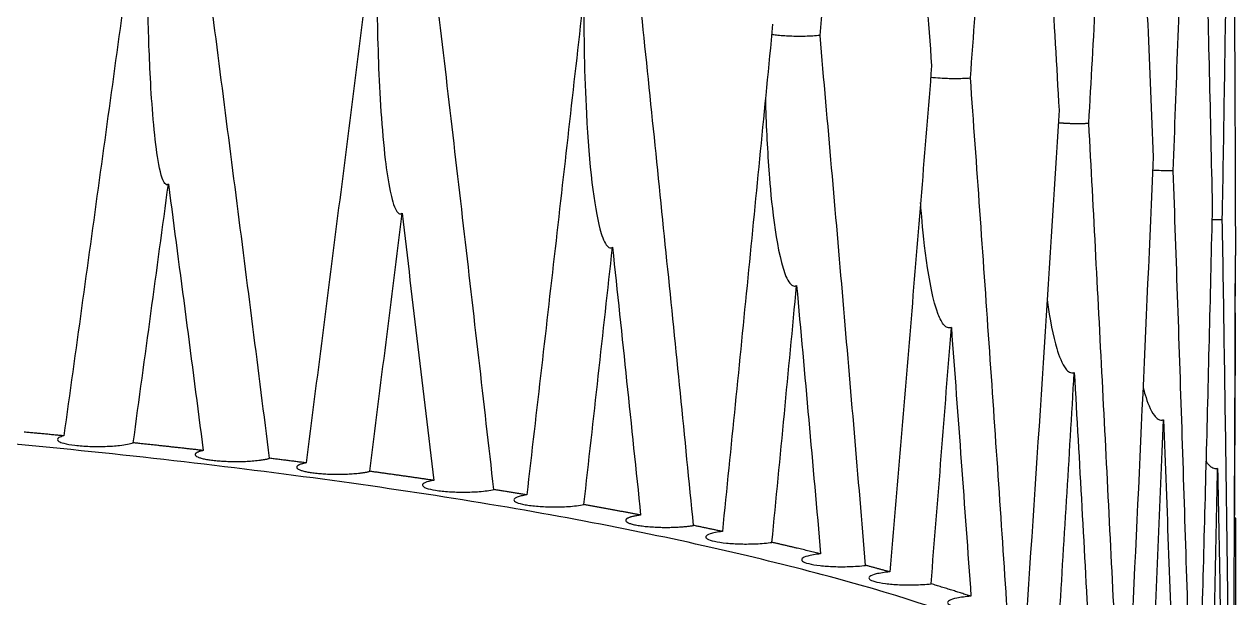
# Model space of a CAD drawing. Header units: millimetres. Extents: x 577 to 7172, y 252 to 2707.
# Drawn here: x 5049.89 to 5059.11, y 1677.77 to 1682.13 of the extents above; entities that cross this region are included whole.
import ezdxf

# ---------------------------------------------------------------- set-up
doc = ezdxf.new("R2010")
doc.units = ezdxf.units.MM
doc.header["$MEASUREMENT"] = 0
doc.layers.add('외형선(ISO)', color=7, linetype='Continuous', lineweight=30)

msp = doc.modelspace()

# ---------------------------------------------------------------- linework, layer by layer
at = {"layer": '외형선(ISO)'}
msp.add_line((5059.1142, 1676.3802), (5059.1142, 1678.3762), dxfattribs=at)
for points, knots in [([(5055.95, 1682.0456), (5056.0093, 1682.6878), (5056.0677, 1683.3298), (5056.1825, 1684.6139), (5056.239, 1685.2564), (5056.2943, 1685.8983)], [0.0000788, 0.0000788, 0.0000788, 0.0000788, 0.2024889, 0.2024889, 0.4050617, 0.4050617, 0.4050617, 0.4050617]), ([(5056.484, 1685.847), (5056.5375, 1685.1755), (5056.5908, 1684.5034), (5056.696, 1683.1596), (5056.7481, 1682.4877), (5056.7995, 1681.8155)], [0.000001, 0.000001, 0.000001, 0.000001, 0.2022597, 0.2022597, 0.4043539, 0.4043539, 0.4043539, 0.4043539]), ([(5057.0949, 1681.7237), (5057.1431, 1682.3648), (5057.1904, 1683.0057), (5057.283, 1684.2874), (5057.3283, 1684.9286), (5057.3725, 1685.5692)], [0, 0, 0, 0, 0.2024215, 0.2024215, 0.4049267, 0.4049267, 0.4049267, 0.4049267]), ([(5057.5232, 1685.5142), (5057.5655, 1684.8418), (5057.6073, 1684.1687), (5057.6896, 1682.823), (5057.7301, 1682.15), (5057.7699, 1681.4767)], [0.000001, 0.000001, 0.000001, 0.000001, 0.2022282, 0.2022282, 0.4043452, 0.4043452, 0.4043452, 0.4043452]), ([(5057.9956, 1681.3787), (5058.032, 1682.019), (5058.0674, 1682.659), (5058.1363, 1683.9391), (5058.1697, 1684.5795), (5058.2021, 1685.2195)], [0.000001, 0.000001, 0.000001, 0.000001, 0.2024334, 0.2024334, 0.4049748, 0.4049748, 0.4049748, 0.4049748]), ([(5058.3115, 1685.1616), (5058.3419, 1684.4885), (5058.3717, 1683.8146), (5058.4298, 1682.4673), (5058.458, 1681.7936), (5058.4855, 1681.1196)], [0.000001, 0.000001, 0.000001, 0.000001, 0.2022283, 0.2022283, 0.4043452, 0.4043452, 0.4043452, 0.4043452]), ([(5058.638, 1681.0175), (5058.662, 1681.6571), (5058.685, 1682.2965), (5058.729, 1683.5754), (5058.7501, 1684.2153), (5058.7701, 1684.8546)], [0.000001, 0.000001, 0.000001, 0.000001, 0.2024334, 0.2024334, 0.4049747, 0.4049747, 0.4049747, 0.4049747]), ([(5058.8365, 1684.7949), (5058.8545, 1684.1211), (5058.8718, 1683.4466), (5058.9047, 1682.0983), (5058.9203, 1681.4241), (5058.9351, 1680.7497)], [0.000001, 0.000001, 0.000001, 0.000001, 0.2022597, 0.2022597, 0.4043672, 0.4043672, 0.4043672, 0.4043672]), ([(5059.0119, 1680.6455), (5059.0231, 1681.2848), (5059.0333, 1681.9238), (5059.0519, 1683.202), (5059.0602, 1683.8414), (5059.0676, 1684.4804)], [0, 0, 0, 0, 0.2024482, 0.2024482, 0.4049553, 0.4049553, 0.4049553, 0.4049553]), ([(5059.0898, 1684.4197), (5059.0952, 1683.7458), (5059.0997, 1683.0711), (5059.1069, 1681.7225), (5059.1097, 1681.0481), (5059.1115, 1680.3735)], [0.000001, 0.000001, 0.000001, 0.000001, 0.2022288, 0.2022288, 0.4043452, 0.4043452, 0.4043452, 0.4043452]), ([(5050.7308, 1682.888), (5050.6425, 1682.2406), (5050.5537, 1681.5929), (5050.3751, 1680.2973), (5050.2853, 1679.6495), (5050.195, 1679.0014)], [0, 0, 0, 0, 0.2023562, 0.2023562, 0.4046815, 0.4046815, 0.4046815, 0.4046815]), ([(5050.8998, 1681.1821), (5050.8751, 1681.3666), (5050.8597, 1681.6033), (5050.8505, 1681.7961), (5050.8419, 1681.9761), (5050.8364, 1682.1636), (5050.8315, 1682.4539), (5050.8305, 1682.563), (5050.8302, 1682.7108), (5050.8302, 1682.7501), (5050.8303, 1682.7947), (5050.8303, 1682.8), (5050.8303, 1682.808), (5050.8303, 1682.8107), (5050.8304, 1682.8151), (5050.8304, 1682.8168), (5050.8304, 1682.8191), (5050.8304, 1682.8198), (5050.8304, 1682.8204), (5050.8304, 1682.8205), (5050.8304, 1682.8205), (5050.8304, 1682.8206), (5050.8304, 1682.8206), (5050.8304, 1682.8207), (5050.8304, 1682.8207), (5050.8301, 1682.8207), (5050.83, 1682.8207), (5050.8299, 1682.8207), (5050.8294, 1682.8208), (5050.8291, 1682.8208), (5050.828, 1682.8209), (5050.8272, 1682.821), (5050.8174, 1682.8221), (5050.8088, 1682.8232), (5050.78, 1682.8272), (5050.7618, 1682.8304), (5050.7381, 1682.8357), (5050.7307, 1682.8376), (5050.7242, 1682.8395)], [0, 0, 0, 0, 0.644616, 0.644616, 0.644616, 1.25484, 1.25484, 1.617339, 1.617339, 1.748089, 1.748089, 1.76588, 1.76588, 1.774776, 1.774776, 1.780495, 1.780495, 1.782562, 1.782562, 1.782727, 1.782727, 1.782809, 1.782809, 1.782848, 1.782848, 1.782891, 1.782891, 1.783203, 1.783203, 1.783995, 1.783995, 1.786045, 1.786045, 1.808954, 1.808954, 1.86522, 1.86522, 1.894402, 1.894402, 1.894402, 1.894402]), ([(5051.7609, 1678.8306), (5051.6765, 1679.4977), (5051.5916, 1680.1647), (5051.4208, 1681.4983), (5051.335, 1682.1651), (5051.2486, 1682.8315)], [0.000001, 0.000001, 0.000001, 0.000001, 0.2024108, 0.2024108, 0.4048476, 0.4048476, 0.4048476, 0.4048476]), ([(5052.5311, 1682.6716), (5052.4503, 1682.0261), (5052.3688, 1681.3802), (5052.2048, 1680.0883), (5052.1222, 1679.4422), (5052.0389, 1678.7959)], [0.0000656, 0.0000656, 0.0000656, 0.0000656, 0.2024113, 0.2024113, 0.4047705, 0.4047705, 0.4047705, 0.4047705]), ([(5052.5779, 1682.6025), (5052.5778, 1682.5986), (5052.5778, 1682.5947), (5052.5767, 1682.3423), (5052.5803, 1682.0867), (5052.5984, 1681.6011), (5052.6143, 1681.3281), (5052.6416, 1681.0995)], [-0.0011777, -0.0011777, -0.0011777, -0.0011777, 0, 0, 0.0756397, 0.0756397, 0.14978, 0.14978, 0.14978, 0.14978]), ([(5053.4679, 1678.5928), (5053.3917, 1679.2615), (5053.3149, 1679.93), (5053.1602, 1681.2671), (5053.0822, 1681.9357), (5053.0036, 1682.604)], [0.000001, 0.000001, 0.000001, 0.000001, 0.2023771, 0.2023771, 0.4048295, 0.4048295, 0.4048295, 0.4048295]), ([(5054.1592, 1682.4177), (5054.0871, 1681.7738), (5054.0143, 1681.1296), (5053.8674, 1679.8411), (5053.7932, 1679.1968), (5053.7184, 1678.5523)], [0.0000139, 0.0000139, 0.0000139, 0.0000139, 0.2023624, 0.2023624, 0.4046965, 0.4046965, 0.4046965, 0.4046965]), ([(5054.1524, 1682.3484), (5054.1524, 1682.3445), (5054.1524, 1682.3406), (5054.1509, 1682.0444), (5054.1568, 1681.7394), (5054.1933, 1681.0557), (5054.2298, 1680.7455), (5054.2874, 1680.53), (5054.3037, 1680.4812), (5054.3294, 1680.4456), (5054.3361, 1680.4384), (5054.3481, 1680.432), (5054.3526, 1680.4307), (5054.3597, 1680.4309), (5054.362, 1680.4313), (5054.3666, 1680.4327), (5054.3688, 1680.4337), (5054.3711, 1680.435)], [-0.1022093, -0.1022093, -0.1022093, -0.1022093, -0.1017555, -0.1017555, -0.0674229, -0.0674229, -0.0199761, -0.0199761, -0.0074256, -0.0074256, -0.0038898, -0.0038898, -0.0019098, -0.0019098, -0.0009649, -0.0009649, -0.0000051, -0.0000051, -0.0000051, -0.0000051]), ([(5054.988, 1678.32), (5054.9211, 1678.9903), (5054.8537, 1679.6604), (5054.7174, 1681.0006), (5054.6486, 1681.6708), (5054.5791, 1682.3407)], [0.000001, 0.000001, 0.000001, 0.000001, 0.2023771, 0.2023771, 0.4048295, 0.4048295, 0.4048295, 0.4048295]), ([(5055.5896, 1682.131), (5055.5273, 1681.4887), (5055.4643, 1680.846), (5055.3368, 1679.5604), (5055.2723, 1678.9175), (5055.207, 1678.2745)], [0.0001086, 0.0001086, 0.0001086, 0.0001086, 0.2024397, 0.2024397, 0.404799, 0.404799, 0.404799, 0.404799]), ([(5055.95, 1682.0456), (5055.9327, 1682.0438), (5055.9142, 1682.0423), (5055.8758, 1682.0401), (5055.8562, 1682.0393), (5055.7987, 1682.0381), (5055.7602, 1682.0385), (5055.6855, 1682.0416), (5055.6499, 1682.0443), (5055.6052, 1682.0493), (5055.5932, 1682.0509), (5055.5819, 1682.0525)], [-0.04723278, -0.04723278, -0.04723278, -0.04723278, -0.04086161, -0.04086161, -0.03471747, -0.03471747, -0.02325729, -0.02325729, -0.01190629, -0.01190629, -0.00747847, -0.00747847, -0.00747847, -0.00747847]), ([(5056.2971, 1678.0166), (5056.2407, 1678.6882), (5056.1836, 1679.3597), (5056.068, 1680.7027), (5056.0094, 1681.3742), (5055.95, 1682.0455)], [0.000001, 0.000001, 0.000001, 0.000001, 0.2023772, 0.2023772, 0.4048295, 0.4048295, 0.4048295, 0.4048295]), ([(5056.7994, 1681.8154), (5056.748, 1681.1742), (5056.6958, 1680.5326), (5056.5897, 1679.2497), (5056.5359, 1678.6083), (5056.4813, 1677.9667)], [0, 0, 0, 0, 0.2023715, 0.2023715, 0.4046635, 0.4046635, 0.4046635, 0.4046635]), ([(5056.7925, 1681.729), (5056.8152, 1681.7263), (5056.8397, 1681.7241), (5056.9011, 1681.7202), (5056.9385, 1681.719), (5056.996, 1681.719), (5057.0161, 1681.7193), (5057.0562, 1681.7207), (5057.0761, 1681.7218), (5057.0949, 1681.7233)], [-0.03182659, -0.03182659, -0.03182659, -0.03182659, -0.02373182, -0.02373182, -0.01252997, -0.01252997, -0.00643005, -0.00643005, -0.00002292, -0.00002292, -0.00002292, -0.00002292]), ([(5057.3747, 1677.6874), (5057.3297, 1678.3604), (5057.2838, 1679.0332), (5057.1906, 1680.3785), (5057.1431, 1681.0512), (5057.0949, 1681.7235)], [0.000001, 0.000001, 0.000001, 0.000001, 0.202444, 0.202444, 0.4048711, 0.4048711, 0.4048711, 0.4048711]), ([(5055.5343, 1681.563), (5055.5392, 1681.3792), (5055.5478, 1681.1962), (5055.571, 1680.881), (5055.603, 1680.4899), (5055.6816, 1680.2342), (5055.6988, 1680.1894), (5055.726, 1680.1552), (5055.7334, 1680.148), (5055.7466, 1680.1415), (5055.7516, 1680.1401), (5055.7593, 1680.1402), (5055.7619, 1680.1405), (5055.7669, 1680.1418), (5055.7694, 1680.1427), (5055.7719, 1680.144)], [-0.1523883, -0.1523883, -0.1523883, -0.1523883, -0.0786943, -0.0786943, -0.0191214, -0.0191214, -0.0073667, -0.0073667, -0.0038614, -0.0038614, -0.0019014, -0.0019014, -0.0009618, -0.0009618, -0.0000096, -0.0000096, -0.0000096, -0.0000096]), ([(5058.2037, 1677.3377), (5058.1708, 1678.0113), (5058.1369, 1678.6849), (5058.0676, 1680.0319), (5058.032, 1680.7055), (5057.9956, 1681.3787)], [0.000001, 0.000001, 0.000001, 0.000001, 0.2024117, 0.2024117, 0.4048476, 0.4048476, 0.4048476, 0.4048476]), ([(5050.9911, 1680.9156), (5050.9888, 1680.9136), (5050.9863, 1680.9122), (5050.9814, 1680.9107), (5050.979, 1680.9106), (5050.9722, 1680.9123), (5050.9682, 1680.9155), (5050.9566, 1680.9292), (5050.9496, 1680.9449), (5050.9242, 1681.0176), (5050.9094, 1681.11), (5050.8998, 1681.1821)], [0.00000309, 0.00000309, 0.00000309, 0.00000309, 0.00138735, 0.00138735, 0.00277358, 0.00277358, 0.00532266, 0.00532266, 0.01103828, 0.01103828, 0.0307256, 0.0307256, 0.0307256, 0.0307256]), ([(5052.6416, 1681.0995), (5052.6509, 1681.0216), (5052.6632, 1680.935), (5052.6901, 1680.8076), (5052.706, 1680.7467), (5052.7312, 1680.7052), (5052.7373, 1680.6973), (5052.7481, 1680.6904), (5052.7522, 1680.689), (5052.7587, 1680.6892), (5052.7608, 1680.6896), (5052.765, 1680.6911), (5052.767, 1680.6922), (5052.769, 1680.6935)], [-0.04310618, -0.04310618, -0.04310618, -0.04310618, -0.02259227, -0.02259227, -0.00780276, -0.00780276, -0.00406552, -0.00406552, -0.00198533, -0.00198533, -0.00100172, -0.00100172, -0.00000734, -0.00000734, -0.00000734, -0.00000734]), ([(5058.638, 1681.0175), (5058.618, 1681.017), (5058.5974, 1681.0168), (5058.5565, 1681.0171), (5058.5362, 1681.0176), (5058.5044, 1681.019), (5058.4927, 1681.0196), (5058.4812, 1681.0204)], [-0.04723717, -0.04723717, -0.04723717, -0.04723717, -0.04103258, -0.04103258, -0.03493638, -0.03493638, -0.03132778, -0.03132778, -0.03132778, -0.03132778]), ([(5058.7712, 1676.9728), (5058.7507, 1677.647), (5058.7294, 1678.3212), (5058.6851, 1679.6694), (5058.662, 1680.3436), (5058.638, 1681.0175)], [0.000001, 0.000001, 0.000001, 0.000001, 0.2024117, 0.2024117, 0.4048476, 0.4048476, 0.4048476, 0.4048476]), ([(5050.7234, 1678.9482), (5050.7683, 1679.2762), (5050.813, 1679.6041), (5050.9023, 1680.2599), (5050.9468, 1680.5877), (5050.9911, 1680.9156)], [0.000001, 0.000001, 0.000001, 0.000001, 0.1025344, 0.1025344, 0.2050688, 0.2050688, 0.2050688, 0.2050688]), ([(5050.9911, 1680.9156), (5051.0355, 1680.5781), (5051.0797, 1680.2406), (5051.1679, 1679.5654), (5051.2119, 1679.2278), (5051.2558, 1678.8901)], [0.0000055, 0.0000055, 0.0000055, 0.0000055, 0.1025302, 0.1025302, 0.2050538, 0.2050538, 0.2050538, 0.2050538]), ([(5056.9495, 1679.8251), (5056.9446, 1679.8229), (5056.9396, 1679.8217), (5056.9294, 1679.8215), (5056.9243, 1679.8225), (5056.9112, 1679.8278), (5056.9037, 1679.8338), (5056.878, 1679.8609), (5056.8621, 1679.8942), (5056.7709, 1680.1288), (5056.7327, 1680.5594), (5056.7195, 1680.7211), (5056.7174, 1680.7487), (5056.7154, 1680.7766)], [-0.15724711, -0.15724711, -0.15724711, -0.15724711, -0.15606487, -0.15606487, -0.15485223, -0.15485223, -0.152721, -0.152721, -0.14633096, -0.14633096, -0.10438804, -0.10438804, -0.09581782, -0.09581782, -0.09581782, -0.09581782]), ([(5052.5243, 1678.7317), (5052.5654, 1679.0587), (5052.6064, 1679.3857), (5052.6879, 1680.0395), (5052.7286, 1680.3664), (5052.769, 1680.6933)], [0.000001, 0.000001, 0.000001, 0.000001, 0.102514, 0.102514, 0.2050448, 0.2050448, 0.2050448, 0.2050448]), ([(5052.7691, 1680.6934), (5052.8096, 1680.355), (5052.8499, 1680.0165), (5052.9303, 1679.3396), (5052.9703, 1679.0012), (5053.0102, 1678.6627)], [0.0000012, 0.0000012, 0.0000012, 0.0000012, 0.1025347, 0.1025347, 0.2050371, 0.2050371, 0.2050371, 0.2050371]), ([(5058.9351, 1680.7495), (5058.9203, 1680.1105), (5058.9046, 1679.4713), (5058.8715, 1678.193), (5058.854, 1677.5539), (5058.8356, 1676.9148)], [0, 0, 0, 0, 0.202344, 0.202344, 0.4046361, 0.4046361, 0.4046361, 0.4046361]), ([(5058.9327, 1680.6467), (5058.9393, 1680.6464), (5058.9461, 1680.6462), (5058.9725, 1680.6455), (5058.9923, 1680.6452), (5059.0119, 1680.6454)], [-0.007987559, -0.007987559, -0.007987559, -0.007987559, -0.005958905, -0.005958905, -0.000028633, -0.000028633, -0.000028633, -0.000028633]), ([(5059.068, 1676.5985), (5059.0605, 1677.2732), (5059.052, 1677.9478), (5059.0333, 1679.2968), (5059.0231, 1679.9712), (5059.0119, 1680.6455)], [0.000001, 0.000001, 0.000001, 0.000001, 0.202444, 0.202444, 0.4048566, 0.4048566, 0.4048566, 0.4048566]), ([(5054.1532, 1678.4782), (5054.1899, 1678.8044), (5054.2264, 1679.1304), (5054.299, 1679.7826), (5054.3351, 1680.1087), (5054.3711, 1680.4348)], [0.000001, 0.000001, 0.000001, 0.000001, 0.102514, 0.102514, 0.2050448, 0.2050448, 0.2050448, 0.2050448]), ([(5054.3711, 1680.4349), (5054.4071, 1680.0956), (5054.4429, 1679.7563), (5054.5141, 1679.0778), (5054.5496, 1678.7385), (5054.5849, 1678.3992)], [0.0000012, 0.0000012, 0.0000012, 0.0000012, 0.1025347, 0.1025347, 0.2050371, 0.2050371, 0.2050371, 0.2050371]), ([(5055.5843, 1678.1916), (5055.616, 1678.517), (5055.6474, 1678.8423), (5055.71, 1679.4931), (5055.7411, 1679.8184), (5055.7719, 1680.1438)], [0.000001, 0.000001, 0.000001, 0.000001, 0.102514, 0.102514, 0.2050448, 0.2050448, 0.2050448, 0.2050448]), ([(5055.772, 1680.1437), (5055.8028, 1679.8038), (5055.8335, 1679.4638), (5055.8945, 1678.7839), (5055.9249, 1678.4439), (5055.955, 1678.1039)], [0, 0, 0, 0, 0.1025201, 0.1025201, 0.2050225, 0.2050225, 0.2050225, 0.2050225]), ([(5057.6789, 1680.0353), (5057.6998, 1679.8843), (5057.7245, 1679.7588), (5057.7685, 1679.6101), (5057.7916, 1679.5468), (5057.8283, 1679.5008), (5057.8375, 1679.4915), (5057.8538, 1679.4828), (5057.8599, 1679.4808), (5057.8696, 1679.4801), (5057.8727, 1679.4802), (5057.879, 1679.4812), (5057.8822, 1679.4821), (5057.8852, 1679.4834)], [-0.04864951, -0.04864951, -0.04864951, -0.04864951, -0.02313676, -0.02313676, -0.00809834, -0.00809834, -0.00418155, -0.00418155, -0.00205512, -0.00205512, -0.00104107, -0.00104107, -0.00000163, -0.00000163, -0.00000163, -0.00000163]), ([(5059.1101, 1679.9358), (5059.1081, 1679.3699), (5059.1054, 1678.8037), (5059.0986, 1677.6717), (5059.0944, 1677.1056), (5059.0896, 1676.5396)], [0.000001, 0.000001, 0.000001, 0.000001, 0.1792605, 0.1792605, 0.358518, 0.358518, 0.358518, 0.358518]), ([(5056.7952, 1677.8764), (5056.8213, 1678.2012), (5056.8472, 1678.5259), (5056.8987, 1679.1754), (5056.9242, 1679.5002), (5056.9495, 1679.825)], [0.000001, 0.000001, 0.000001, 0.000001, 0.1025131, 0.1025131, 0.2050576, 0.2050576, 0.2050576, 0.2050576]), ([(5056.9495, 1679.825), (5056.9748, 1679.4844), (5056.9999, 1679.1438), (5057.0497, 1678.4626), (5057.0744, 1678.122), (5057.0989, 1677.7814)], [0, 0, 0, 0, 0.1025356, 0.1025356, 0.2050389, 0.2050389, 0.2050389, 0.2050389]), ([(5057.7665, 1677.5376), (5057.7868, 1677.8619), (5057.8068, 1678.1862), (5057.8463, 1678.8348), (5057.8659, 1679.1591), (5057.8852, 1679.4834)], [0.000001, 0.000001, 0.000001, 0.000001, 0.1025332, 0.1025332, 0.2050688, 0.2050688, 0.2050688, 0.2050688]), ([(5057.8852, 1679.4834), (5057.9046, 1679.1423), (5057.9237, 1678.8013), (5057.9615, 1678.119), (5057.9802, 1677.778), (5057.9987, 1677.4368)], [0.0000028, 0.0000028, 0.0000028, 0.0000028, 0.1025287, 0.1025287, 0.2050511, 0.2050511, 0.2050511, 0.2050511]), ([(5058.4082, 1679.3717), (5058.4136, 1679.3508), (5058.419, 1679.3312), (5058.4408, 1679.2592), (5058.4644, 1679.1947), (5058.5026, 1679.1454), (5058.5126, 1679.1349), (5058.5303, 1679.1248), (5058.5369, 1679.1223), (5058.5473, 1679.1212), (5058.5507, 1679.1212), (5058.5576, 1679.1221), (5058.561, 1679.123), (5058.5644, 1679.1242)], [-0.02925032, -0.02925032, -0.02925032, -0.02925032, -0.02393659, -0.02393659, -0.00853319, -0.00853319, -0.00435602, -0.00435602, -0.00213859, -0.00213859, -0.00108414, -0.00108414, -0.00000107, -0.00000107, -0.00000107, -0.00000107]), ([(5058.4832, 1677.1805), (5058.4972, 1677.5045), (5058.5109, 1677.8284), (5058.538, 1678.4763), (5058.5513, 1678.8002), (5058.5644, 1679.1242)], [0.000001, 0.000001, 0.000001, 0.000001, 0.1025328, 0.1025328, 0.2050688, 0.2050688, 0.2050688, 0.2050688]), ([(5058.5644, 1679.1242), (5058.5774, 1678.7827), (5058.5903, 1678.4414), (5058.6155, 1677.7585), (5058.6279, 1677.4171), (5058.64, 1677.0756)], [0.0000012, 0.0000012, 0.0000012, 0.0000012, 0.1025275, 0.1025275, 0.2050495, 0.2050495, 0.2050495, 0.2050495]), ([(5050.195, 1679.0014), (5050.1791, 1678.9973), (5050.1668, 1678.9928), (5050.1501, 1678.9833), (5050.1459, 1678.9783), (5050.1459, 1678.9734)], [0.000001, 0.000001, 0.000001, 0.000001, 0.00864857, 0.00864857, 0.01732034, 0.01732034, 0.01732034, 0.01732034]), ([(5050.1459, 1678.9734), (5050.1459, 1678.9686), (5050.1498, 1678.9638), (5050.1659, 1678.9541), (5050.1786, 1678.9493), (5050.2174, 1678.9391), (5050.2463, 1678.934), (5050.3142, 1678.926), (5050.3526, 1678.9231), (5050.4315, 1678.9203), (5050.471, 1678.9202), (5050.5488, 1678.9225), (5050.5863, 1678.925), (5050.6418, 1678.9311), (5050.6619, 1678.934), (5050.6968, 1678.9406), (5050.7116, 1678.9443), (5050.7234, 1678.9482)], [0.00000633, 0.00000633, 0.00000633, 0.00000633, 0.00841021, 0.00841021, 0.01752033, 0.01752033, 0.02980128, 0.02980128, 0.04221156, 0.04221156, 0.05394909, 0.05394909, 0.06589944, 0.06589944, 0.07373219, 0.07373219, 0.08148585, 0.08148585, 0.08148585, 0.08148585]), ([(5058.9761, 1678.7531), (5058.9703, 1678.7512), (5058.9643, 1678.7504), (5058.9519, 1678.7511), (5058.9458, 1678.7529), (5058.93, 1678.7602), (5058.9211, 1678.7677), (5058.9043, 1678.7857), (5058.8956, 1678.7981), (5058.8875, 1678.8118)], [-0.2701523, -0.2701523, -0.2701523, -0.2701523, -0.26510181, -0.26510181, -0.2598008, -0.2598008, -0.25053906, -0.25053906, -0.23906445, -0.23906445, -0.23906445, -0.23906445]), ([(5058.9338, 1676.8109), (5058.9414, 1677.1345), (5058.9486, 1677.4581), (5058.9628, 1678.1055), (5058.9696, 1678.4292), (5058.9762, 1678.7529)], [0.000001, 0.000001, 0.000001, 0.000001, 0.1025044, 0.1025044, 0.205043, 0.205043, 0.205043, 0.205043]), ([(5058.9762, 1678.7529), (5058.9828, 1678.4113), (5058.9891, 1678.0697), (5059.0013, 1677.3865), (5059.0072, 1677.045), (5059.0129, 1676.7034)], [0, 0, 0, 0, 0.102521, 0.102521, 0.2050243, 0.2050243, 0.2050243, 0.2050243]), ([(5053.0102, 1678.6627), (5052.9829, 1678.658), (5052.9614, 1678.6524), (5052.932, 1678.64), (5052.9245, 1678.6334), (5052.9245, 1678.6267)], [0.000001, 0.000001, 0.000001, 0.000001, 0.0116014, 0.0116014, 0.02325981, 0.02325981, 0.02325981, 0.02325981]), ([(5052.9245, 1678.6267), (5052.9245, 1678.623), (5052.9268, 1678.6193), (5052.9363, 1678.6118), (5052.9438, 1678.608), (5052.9708, 1678.5981), (5052.995, 1678.5924), (5053.0551, 1678.5829), (5053.0908, 1678.5792), (5053.1655, 1678.5745), (5053.2035, 1678.5734), (5053.2812, 1678.5737), (5053.3202, 1678.5752), (5053.378, 1678.5796), (5053.3984, 1678.5817), (5053.436, 1678.5866), (5053.453, 1678.5895), (5053.4679, 1678.5928)], [0.000001, 0.000001, 0.000001, 0.000001, 0.0064969, 0.0064969, 0.01345608, 0.01345608, 0.02558381, 0.02558381, 0.03798737, 0.03798737, 0.04943137, 0.04943137, 0.06131383, 0.06131383, 0.06840235, 0.06840235, 0.07557515, 0.07557515, 0.07557515, 0.07557515]), ([(5053.7184, 1678.5523), (5053.7029, 1678.5499), (5053.689, 1678.5473), (5053.6648, 1678.5415), (5053.6546, 1678.5384), (5053.6376, 1678.5318), (5053.6311, 1678.5283), (5053.6228, 1678.5213), (5053.6208, 1678.5179), (5053.6208, 1678.5144)], [0.000001, 0.000001, 0.000001, 0.000001, 0.00625061, 0.00625061, 0.0124005, 0.0124005, 0.01881736, 0.01881736, 0.02486991, 0.02486991, 0.02486991, 0.02486991]), ([(5053.6208, 1678.5144), (5053.6208, 1678.5079), (5053.6279, 1678.5014), (5053.6561, 1678.4889), (5053.6778, 1678.483), (5053.7338, 1678.4728), (5053.768, 1678.4686), (5053.8411, 1678.463), (5053.8788, 1678.4615), (5053.9569, 1678.4609), (5053.9965, 1678.4619), (5054.0564, 1678.4657), (5054.078, 1678.4676), (5054.1183, 1678.4723), (5054.1369, 1678.475), (5054.1532, 1678.4782)], [0.000001, 0.000001, 0.000001, 0.000001, 0.01136425, 0.01136425, 0.02339974, 0.02339974, 0.03587519, 0.03587519, 0.04739158, 0.04739158, 0.05930316, 0.05930316, 0.06653945, 0.06653945, 0.07391733, 0.07391733, 0.07391733, 0.07391733]), ([(5059.1113, 1676.4344), (5059.1123, 1676.7581), (5059.113, 1677.0817), (5059.1139, 1677.729), (5059.1142, 1678.0526), (5059.1142, 1678.3762)], [0.000001, 0.000001, 0.000001, 0.000001, 0.1025326, 0.1025326, 0.2050688, 0.2050688, 0.2050688, 0.2050688]), ([(5055.207, 1678.2745), (5055.1877, 1678.2722), (5055.17, 1678.2695), (5055.1389, 1678.2634), (5055.1256, 1678.2601), (5055.0962, 1678.2505), (5055.0849, 1678.2439), (5055.0779, 1678.2305), (5055.0817, 1678.2239), (5055.1036, 1678.2111), (5055.1219, 1678.2049), (5055.1715, 1678.194), (5055.2027, 1678.1894), (5055.2718, 1678.1826), (5055.3089, 1678.1805), (5055.3858, 1678.1786), (5055.425, 1678.179), (5055.4847, 1678.1816), (5055.506, 1678.183), (5055.5471, 1678.1866), (5055.5666, 1678.1889), (5055.5843, 1678.1916)], [0.000001, 0.000001, 0.000001, 0.000001, 0.00706839, 0.00706839, 0.01410769, 0.01410769, 0.0259903, 0.0259903, 0.03747919, 0.03747919, 0.04938582, 0.04938582, 0.06160562, 0.06160562, 0.07323696, 0.07323696, 0.08489742, 0.08489742, 0.09172234, 0.09172234, 0.09878702, 0.09878702, 0.09878702, 0.09878702]), ([(5055.955, 1678.1039), (5055.935, 1678.1019), (5055.9165, 1678.0994), (5055.8832, 1678.0938), (5055.8685, 1678.0907), (5055.8351, 1678.0815), (5055.821, 1678.075), (5055.8082, 1678.0617), (5055.8093, 1678.0549), (5055.826, 1678.0418), (5055.8417, 1678.0355), (5055.8867, 1678.024), (5055.9161, 1678.019), (5055.9828, 1678.0114), (5056.0191, 1678.0088), (5056.0944, 1678.0061), (5056.1326, 1678.006), (5056.1924, 1678.0078), (5056.2144, 1678.0089), (5056.2574, 1678.0121), (5056.2781, 1678.0141), (5056.2971, 1678.0166)], [0.000001, 0.000001, 0.000001, 0.000001, 0.00697807, 0.00697807, 0.0139881, 0.0139881, 0.02589555, 0.02589555, 0.03757404, 0.03757404, 0.04940303, 0.04940303, 0.06170565, 0.06170565, 0.07339574, 0.07339574, 0.08476417, 0.08476417, 0.09162194, 0.09162194, 0.09878705, 0.09878705, 0.09878705, 0.09878705]), ([(5056.4813, 1677.9667), (5056.4609, 1677.9649), (5056.4419, 1677.9627), (5056.4071, 1677.9575), (5056.3915, 1677.9545), (5056.355, 1677.9457), (5056.3387, 1677.9395), (5056.3211, 1677.9262), (5056.3199, 1677.9193), (5056.3327, 1677.9059), (5056.3463, 1677.8995), (5056.3876, 1677.8876), (5056.4156, 1677.8823), (5056.4803, 1677.8741), (5056.516, 1677.8711), (5056.5902, 1677.8678), (5056.628, 1677.8673), (5056.6878, 1677.8685), (5056.7101, 1677.8695), (5056.7539, 1677.8722), (5056.7753, 1677.8741), (5056.7952, 1677.8764)], [0.000001, 0.000001, 0.000001, 0.000001, 0.00688208, 0.00688208, 0.01383996, 0.01383996, 0.0257315, 0.0257315, 0.03762294, 0.03762294, 0.04938716, 0.04938716, 0.06175996, 0.06175996, 0.07352254, 0.07352254, 0.08477997, 0.08477997, 0.09160718, 0.09160718, 0.0987863, 0.0987863, 0.0987863, 0.0987863]), ([(5057.0989, 1677.7814), (5057.0785, 1677.7799), (5057.0592, 1677.778), (5057.0231, 1677.7733), (5057.0065, 1677.7707), (5056.9662, 1677.7625), (5056.947, 1677.7564), (5056.9227, 1677.7432), (5056.9184, 1677.7361), (5056.9259, 1677.7224), (5056.9368, 1677.7159), (5056.9731, 1677.7035), (5056.9991, 1677.6979), (5057.0607, 1677.6888), (5057.0953, 1677.6855), (5057.1681, 1677.6813), (5057.2053, 1677.6804), (5057.265, 1677.6809), (5057.2873, 1677.6816), (5057.3319, 1677.6838), (5057.354, 1677.6854), (5057.3747, 1677.6874)], [0.000001, 0.000001, 0.000001, 0.000001, 0.00668081, 0.00668081, 0.01349247, 0.01349247, 0.02540078, 0.02540078, 0.03771756, 0.03771756, 0.04940517, 0.04940517, 0.06186337, 0.06186337, 0.07368432, 0.07368432, 0.08485687, 0.08485687, 0.09161836, 0.09161836, 0.09878847, 0.09878847, 0.09878847, 0.09878847])]:
    msp.add_open_spline(points, degree=3, knots=knots, dxfattribs=at)
for points in [[(5057.7699, 1681.4767), (5057.6903, 1680.1961), (5057.6074, 1678.9151), (5057.521, 1677.634)], [(5058.4855, 1681.1196), (5058.4305, 1679.8404), (5058.372, 1678.561), (5058.3099, 1677.2815)], [(5059.1115, 1680.2681), (5059.1114, 1680.2856), (5059.1114, 1680.3032), (5059.1113, 1680.3208)], [(5059.104, 1678.3742), (5059.1073, 1679.0055), (5059.1098, 1679.6369), (5059.1115, 1680.2681)], [(5059.1112, 1680.2681), (5059.1113, 1680.2681), (5059.1114, 1680.2681), (5059.1115, 1680.2681)], [(5059.1142, 1678.3762), (5059.1105, 1678.3751), (5059.1067, 1678.3744), (5059.1028, 1678.3741)]]:
    msp.add_open_spline(points, degree=3, dxfattribs=at)
for points, weights, knots in [([(5057.764, 1681.3831), (5057.8216, 1681.3779), (5057.8844, 1681.3769), (5057.942, 1681.376), (5057.9956, 1681.3787)], [0.884037655222, 0.920368936652, 1, 0.926500777086, 0.889889644589], [4.2853249, 4.2853249, 4.2853249, 4.712389, 4.712389, 5.1065678, 5.1065678, 5.1065678]), ([(5058.6142, 1676.3802), (5058.6142, 1679.3018), (5041.6142, 1679.3018), (5024.6142, 1679.3018), (5024.6142, 1676.3802)], [0.999999999998, 0.707106781188, 1, 0.707106781187, 1], [3.141593, 3.141593, 3.141593, 4.712389, 4.712389, 6.283185, 6.283185, 6.283185]), ([(5051.2558, 1678.8901), (5051.1947, 1678.8765), (5051.1946, 1678.8592), (5051.1946, 1678.8592), (5051.1946, 1678.8591)], [0.857582808553, 0.877845253389, 1, 0.999878876442, 0.999757853063], [2.4864726, 2.4864726, 2.4864726, 3.1415927, 3.1415927, 3.1422422, 3.1422422, 3.1422422]), ([(5051.1946, 1678.8591), (5051.1946, 1678.8072), (5051.4989, 1678.8061), (5051.6723, 1678.8055), (5051.7609, 1678.8306)], [0.999726937997, 0.707243375891, 1, 0.809093000878, 0.867051321762], [3.142325, 3.142325, 3.142325, 4.712389, 4.712389, 5.73623, 5.73623, 5.73623]), ([(5052.0389, 1678.7959), (5051.9674, 1678.7817), (5051.9674, 1678.7627), (5051.9674, 1678.7627), (5051.9674, 1678.7627)], [0.854986421575, 0.868040023345, 1, 0.999877122119, 0.99975434734], [2.4338868, 2.4338868, 2.4338868, 3.1415927, 3.1415927, 3.1422517, 3.1422517, 3.1422517]), ([(5051.9674, 1678.7627), (5051.9674, 1678.7108), (5052.2715, 1678.7096), (5052.4339, 1678.709), (5052.5243, 1678.7317)], [0.999719491111, 0.707247102857, 1, 0.818941345074, 0.861733803236], [3.142345, 3.142345, 3.142345, 4.712389, 4.712389, 5.683413, 5.683413, 5.683413]), ([(5054.5849, 1678.3992), (5054.4714, 1678.384), (5054.4713, 1678.3589), (5054.4711, 1678.3067), (5054.7739, 1678.3055), (5054.8992, 1678.305), (5054.988, 1678.32)], [0.856130412014, 0.834126706639, 1, 0.707106781187, 1, 0.853634573594, 0.853553435597], [2.252009, 2.252009, 2.252009, 3.141593, 3.141593, 4.712389, 4.712389, 5.497352, 5.497352, 5.497352])]:
    msp.add_rational_spline(points, weights, degree=2, knots=knots, dxfattribs=at)
for points, weights in [([(5059.1101, 1679.9358), (5059.1108, 1680.1547), (5059.1115, 1680.3735)], [0.988008343327, 0.985637582096, 0.983308623036]), ([(5050.195, 1679.0014), (5050.0453, 1679.0159), (5049.8939, 1679.0299)], [0.869647571558, 0.870821793666, 0.872081686337]), ([(5051.2558, 1678.8901), (5050.9926, 1678.92), (5050.7234, 1678.9482)], [0.862310880084, 0.863887572147, 0.865748130706]), ([(5052.0389, 1678.7959), (5051.9009, 1678.8135), (5051.7609, 1678.8306)], [0.858197611964, 0.858819690151, 0.859525093665]), ([(5053.0102, 1678.6627), (5052.7709, 1678.698), (5052.5243, 1678.7317)], [0.854794639698, 0.855382385614, 0.856248436069]), ([(5053.7184, 1678.5523), (5053.5943, 1678.5727), (5053.4679, 1678.5928)], [0.853652924163, 0.853743455452, 0.853916329956]), ([(5054.5849, 1678.3992), (5054.3732, 1678.4394), (5054.1532, 1678.4782)], [0.854075029324, 0.853694763431, 0.853591705001]), ([(5055.207, 1678.2745), (5055.0988, 1678.2974), (5054.988, 1678.32)], [0.855868562396, 0.855431077404, 0.855076261489]), ([(5055.955, 1678.1039), (5055.7743, 1678.1483), (5055.5843, 1678.1916)], [0.860129158436, 0.858770999958, 0.857693355406]), ([(5056.4813, 1677.9667), (5056.3906, 1677.9918), (5056.2971, 1678.0166)], [0.864915045887, 0.863936257003, 0.863041789255]), ([(5057.0989, 1677.7814), (5056.952, 1677.8294), (5056.7952, 1677.8764)], [0.873150514755, 0.870773121481, 0.868684137808])]:
    msp.add_rational_spline(points, weights, degree=2, dxfattribs=at)

doc.saveas('drawing.dxf')
